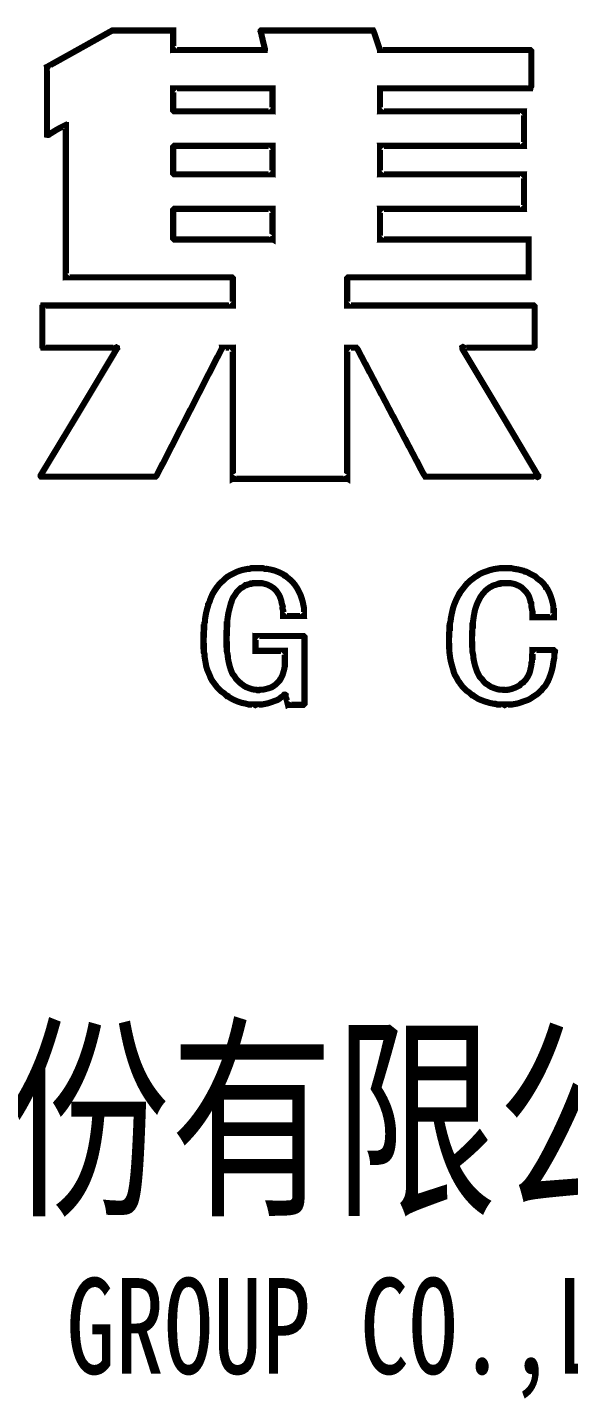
# Model space of a CAD drawing. Extents: x 1738711 to 2346805, y 1189731 to 2516152.
# Drawn here: x 2258601 to 2259871, y 1729804 to 1733026 of the extents above; entities that cross this region are included whole.
import ezdxf
from ezdxf.enums import TextEntityAlignment as Align

# ---------------------------------------------------------------- set-up
doc = ezdxf.new("R2010")
doc.units = 0
doc.header["$LTSCALE"] = 1000
doc.header["$MEASUREMENT"] = 0
doc.layers.add('A-文字', color=7, linetype='Continuous')
doc.layers.add('TK', color=4, linetype='Continuous')
doc.styles.add('宋体', font='SIMSUN.TTF', dxfattribs={"width": 0.75})

# ---------------------------------------------------------------- blocks, each defined once
blk = doc.blocks.new('资质')
at = {"layer": 'A-文字', "const_width": 9.600000000000001}
for points in [[(4501.317207932472, 3737.403132677078), (4536.525207921863, 3737.403132677078), (4606.941255928017, 3737.403132677078), (4607.005047918297, 3737.996124625206), (4607.762199924327, 3738.374700665474), (4608.274887919426, 3738.069948554039), (4608.274887919426, 3819.688524603844), (4608.274887919426, 3860.497836589813), (4608.274887919426, 3942.116412639618), (4608.646791920997, 3942.053292632103), (4609.004823924042, 3942.411324620247), (4608.941703916527, 3942.783228635788), (4614.409623921849, 3942.783228635788), (4617.143559918739, 3942.783228635788), (4622.61147992406, 3942.783228635788), (4623.734583915211, 3941.496588587761), (4624.270023912191, 3940.82732462883), (4625.278743908741, 3939.449148654938), (4627.412583933212, 3935.181516647339), (4628.479479924776, 3933.047676563263), (4630.613319919445, 3928.780044674873), (4630.880055920221, 3928.513308644295), (4631.013399914838, 3928.379964716733), (4631.280135915615, 3928.113228678703), (4633.413927928545, 3923.845596671104), (4634.480871901847, 3921.711756587029), (4636.614663913846, 3917.444124706089), (4636.881399914622, 3917.17738866806), (4637.014743910171, 3917.044044613838), (4637.281479910947, 3916.77730858326), (4639.682055906393, 3911.976204633713), (4640.882295922376, 3909.575676679611), (4643.282871917821, 3904.774572610855), (4643.549607918598, 3904.507836699486), (4643.682951913215, 3904.374492645264), (4643.949687913992, 3904.107756733894), (4646.083479926921, 3899.840124607086), (4647.150423914194, 3897.70628464222), (4649.284215913154, 3893.438652634621), (4649.55095191393, 3893.171916723251), (4649.684295923449, 3893.03857254982), (4649.951031924225, 3892.771836638451), (4652.084871917963, 3888.504204630852), (4653.151767925359, 3886.370364665985), (4655.285607920028, 3882.102732658386), (4655.552343920805, 3881.835996627808), (4655.685687930323, 3881.702652573586), (4655.952423931099, 3881.435916662216), (4658.086215914227, 3877.168284654617), (4659.153159917332, 3875.034492611885), (4661.286951930262, 3870.766812562943), (4661.553687931038, 3870.500124692917), (4661.687031924725, 3870.366732597351), (4661.953767925501, 3870.099996685982), (4664.087607921101, 3865.832364559174), (4665.154503912665, 3863.698572635651), (4667.288343937136, 3859.430940628052), (4667.555079937913, 3859.164204716682), (4667.688423931599, 3859.030812621117), (4667.955159932375, 3858.764076590538), (4670.35568791721, 3853.963020682335), (4671.555975914933, 3851.56244468689), (4673.956503928639, 3846.761340618134), (4674.223239929415, 3846.494652628899), (4674.356583923101, 3846.361260652542), (4674.623319923878, 3846.094524621964), (4676.757159919478, 3841.826892614365), (4677.82405591011, 3839.693100571632), (4679.957895905711, 3835.425468683243), (4680.224631906487, 3835.158732652664), (4680.357975929976, 3835.025340676308), (4680.624711930752, 3834.758652567863), (4682.758503913879, 3830.49097263813), (4683.825447916985, 3828.357180595398), (4685.959239930846, 3824.089548587799), (4686.225975931622, 3823.82281267643), (4686.35931992624, 3823.689420700073), (4686.626055927016, 3823.422732591629), (4688.759895920753, 3819.155052661896), (4689.826791913249, 3817.021260619164), (4691.960631907918, 3812.753628611565), (4692.227319926955, 3812.486892580986), (4692.360711903311, 3812.353548645973), (4692.627447904088, 3812.086812615395), (4695.027975917794, 3807.285708546638), (4696.228263914585, 3804.885180592537), (4698.628791928291, 3800.08407664299), (4698.895527929068, 3799.817340731621), (4699.028871924616, 3799.683996558189), (4699.295607925393, 3799.41726064682), (4701.42944791913, 3795.149628639221), (4702.496343911625, 3793.015788674355), (4704.630183921196, 3788.748156547546), (4704.896871925332, 3788.481420636177), (4705.030263916589, 3788.348076581955), (4705.296999917366, 3788.081340670586), (4707.430791915394, 3783.813708543777), (4708.4977359185, 3781.67986869812), (4710.631527915597, 3777.412236571312), (4710.898263916373, 3777.145500659943), (4711.031607925892, 3777.012156605721), (4711.298343926668, 3776.745420694351), (4713.432183922268, 3772.477788567543), (4714.499079928733, 3770.343948721886), (4716.632919922471, 3766.076316595078), (4716.899607912637, 3765.809580683708), (4717.032999918796, 3765.676236629486), (4717.299735919572, 3765.409500718117), (4719.433527932502, 3761.141868591309), (4720.500471935607, 3759.008028626442), (4722.634263918735, 3754.740396618843), (4725.577575922944, 3748.999692678452), (4727.184519917704, 3746.187516570091), (4730.636103914119, 3740.737212657928), (4800.652023911476, 3740.737212657928), (4835.660007924773, 3740.737212657928), (4905.675975934602, 3740.737212657928), (4905.709191918373, 3740.440860629082), (4906.08575192187, 3740.252556562424), (4906.342791929841, 3740.403804659843), (4907.163303927518, 3740.868588685989), (4907.333751931787, 3742.061724662781), (4906.676199913956, 3742.737660646439), (4859.775687918067, 3821.79418861866), (4836.236775920726, 3861.27025270462), (4788.982695923187, 3940.115964651108), (4788.812727914192, 3940.90916466713), (4788.745767922141, 3941.310972690582), (4788.649287910201, 3942.116412639618), (4789.073223919608, 3942.466668605804), (4789.191927924752, 3942.941532611847), (4788.982695923187, 3943.450044631958), (4789.495383919217, 3943.754844546318), (4790.252583906986, 3943.376220583916), (4790.316327915527, 3942.783228635788), (4834.193031922914, 3942.783228635788), (4856.131335929967, 3942.783228635788), (4900.007991925813, 3942.783228635788), (4900.674807921983, 3943.450044631958), (4901.008215920068, 3943.783452630043), (4901.675031916238, 3944.450268626213), (4901.675031916238, 3969.522636651993), (4901.675031916238, 3982.058844685555), (4901.675031916238, 4007.131212592125), (4901.008215920068, 4007.798028588295), (4900.674807921983, 4008.131436705589), (4900.007991925813, 4008.798252701759), (4783.581495911814, 4008.798252701759), (4725.368247927167, 4008.798252701759), (4608.941703916527, 4008.798252701759), (4609.004823924042, 4009.1701567173), (4608.646791920997, 4009.528236627579), (4608.274887919426, 4009.46506857872), (4608.274887919426, 4026.135564684868), (4608.274887919426, 4034.470764636993), (4608.274887919426, 4051.141260623932), (4608.941703916527, 4051.808076620102), (4609.275111929514, 4052.141484618187), (4609.941927925684, 4052.808300614357), (4722.900999919511, 4052.808300614357), (4779.380535916425, 4052.808300614357), (4892.339607925154, 4052.808300614357), (4892.339607925154, 4076.547036647797), (4892.339607925154, 4088.416428685188), (4892.339607925154, 4112.155164599419), (4799.518455908634, 4112.155164599419), (4753.107879907824, 4112.155164599419), (4660.286727921106, 4112.155164599419), (4660.349847928621, 4112.527020573616), (4659.991815910675, 4112.885100603104), (4659.619911924005, 4112.821980595589), (4659.619911924005, 4131.492876648903), (4659.619911924005, 4140.828348636627), (4659.619911924005, 4159.499244570732), (4659.991815910675, 4159.436124563217), (4660.349847928621, 4159.794204592705), (4660.286727921106, 4160.166060566902), (4749.90714392066, 4160.166060566902), (4794.717351929285, 4160.166060566902), (4884.337767914869, 4160.166060566902), (4884.274647921324, 4160.537964582443), (4884.632679910399, 4160.896044611931), (4885.00458392594, 4160.832924604416), (4885.00458392594, 4181.904348731041), (4885.00458392594, 4192.440108656883), (4885.00458392594, 4213.511580586433), (4884.632679910399, 4213.448460578918), (4884.274647921324, 4213.806492567062), (4884.337767914869, 4214.178396582603), (4794.717351929285, 4214.178396582603), (4749.90714392066, 4214.178396582603), (4660.286727921106, 4214.178396582603), (4660.349847928621, 4214.55025267601), (4659.991815910675, 4214.908332586288), (4659.619911924005, 4214.845212697983), (4659.619911924005, 4232.182476639748), (4659.619911924005, 4240.851132631302), (4659.619911924005, 4258.188396692276), (4659.991815910675, 4258.125276684761), (4660.349847928621, 4258.483356595039), (4660.286727921106, 4258.855212569237), (4749.90714392066, 4258.855212569237), (4794.717351929285, 4258.855212569237), (4884.337767914869, 4258.855212569237), (4884.274647921324, 4259.227116584778), (4884.632679910399, 4259.585196614265), (4885.00458392594, 4259.522028684616), (4885.00458392594, 4280.593500614166), (4885.00458392594, 4291.129260659218), (4885.00458392594, 4312.200732707977), (4884.632679910399, 4312.137564539909), (4884.274647921324, 4312.495644569397), (4884.337767914869, 4312.867548584938), (4794.717351929285, 4312.867548584938), (4749.90714392066, 4312.867548584938), (4660.286727921106, 4312.867548584938), (4660.349847928621, 4313.239404559135), (4659.991815910675, 4313.597484588623), (4659.619911924005, 4313.534364581108), (4659.619911924005, 4327.670892596245), (4659.619911924005, 4334.73918056488), (4659.619911924005, 4348.875756621361), (4753.774695903994, 4348.875756621361), (4800.852087929845, 4348.875756621361), (4895.006871924736, 4348.875756621361), (4895.289783925749, 4350.283980607986), (4895.574183925986, 4350.994956612587), (4896.340503917076, 4352.209836602211), (4896.340503917076, 4374.21486068517), (4896.340503917076, 4385.217324614525), (4896.340503917076, 4407.222348690033), (4895.673687919974, 4407.889164686203), (4895.340279922821, 4408.222572684288), (4894.673463926651, 4408.889388561249), (4800.652023911476, 4408.889388561249), (4753.641351909377, 4408.889388561249), (4659.619911924005, 4408.889388561249), (4659.583575920202, 4409.438076615334), (4659.512631923892, 4409.721804618835), (4659.286503911018, 4410.223020672798), (4656.085767925717, 4419.825228571892), (4654.485399917699, 4424.626332640648), (4651.284663915634, 4434.228492617607), (4650.445431903936, 4436.401164650917), (4649.976855903864, 4437.472140677273), (4648.950807914138, 4439.563068635762), (4578.801495925523, 4439.563068635762), (4543.726839914918, 4439.563068635762), (4473.577527926303, 4439.563068635762), (4473.010023907758, 4438.983420610428), (4472.895303920843, 4438.295004606247), (4473.244119928218, 4437.562620639801), (4474.883415923454, 4430.636796712875), (4475.683671937324, 4427.169132590294), (4477.24506391678, 4420.225308656693), (4478.04522393737, 4417.024572610855), (4478.445303932764, 4415.424204707146), (4479.245511935093, 4412.223516583443), (4479.614679932594, 4410.935052633286), (4479.685671926476, 4410.225420713425), (4479.578919918276, 4408.889388561249), (4422.499239937402, 4408.889388561249), (4393.959399909712, 4408.889388561249), (4336.879719927907, 4408.889388561249), (4336.942887932993, 4409.26129257679), (4336.584807933308, 4409.619372606277), (4336.212903902866, 4409.556204676628), (4336.212903902866, 4421.558940649033), (4336.212903902866, 4427.560332655907), (4336.212903902866, 4439.563068635762), (4298.070903912187, 4439.563068635762), (4278.999879927374, 4439.563068635762), (4240.857879937626, 4439.563068635762), (4200.337047919631, 4416.852396726608), (4180.065735922195, 4405.516476631165), (4139.501463920809, 4382.883468747139), (4139.806215927936, 4382.37082862854), (4139.427639917471, 4381.61362862587), (4138.834647924639, 4381.54983663559), (4138.834647924639, 4339.40689265728), (4138.834647924639, 4318.335468649864), (4138.834647924639, 4276.192524552345), (4140.45584793482, 4275.887868642807), (4141.548375919461, 4276.160988688469), (4142.835543931462, 4277.19274866581), (4152.434679910541, 4283.244732618332), (4157.390247912146, 4286.057388670743), (4167.507831916213, 4291.195932626724), (4167.652647913434, 4290.935244679451), (4167.87920792494, 4290.821964621544), (4168.174647913314, 4290.862524628639), (4168.174647913314, 4195.90758061409), (4168.174647913314, 4148.430060625076), (4168.174647913314, 4053.475116610527), (4168.546551928855, 4053.538236618042), (4168.904583916068, 4053.180204629898), (4168.841463924386, 4052.808300614357), (4272.465063930489, 4052.808300614357), (4324.27688792441, 4052.808300614357), (4427.900487930514, 4052.808300614357), (4428.567303926684, 4052.141484618187), (4428.900711909868, 4051.808076620102), (4429.567527934909, 4051.141260623932), (4429.567527934909, 4034.470764636993), (4429.567527934909, 4026.135564684868), (4429.567527934909, 4009.46506857872), (4429.195623905398, 4009.528236627579), (4428.837543905713, 4009.1701567173), (4428.900711909868, 4008.798252701759), (4310.473719910719, 4008.798252701759), (4251.260247916915, 4008.798252701759), (4132.833255917765, 4008.798252701759), (4132.687479929067, 4007.847708582878), (4132.320999906398, 4007.298012733459), (4131.499623924494, 4006.79780459404), (4131.499623924494, 3981.992172718048), (4131.499623924494, 3969.589356660843), (4131.499623924494, 3944.783676624298), (4132.320999906398, 3944.283516645432), (4132.687479929067, 3943.733820676804), (4132.833255917765, 3942.783228635788), (4178.443623916246, 3942.783228635788), (4201.248855903745, 3942.783228635788), (4246.859223932028, 3942.783228635788), (4246.892439917661, 3943.079580545425), (4247.269047916867, 3943.267884612083), (4247.526039929129, 3943.116636633873), (4248.346599907614, 3942.651900649071), (4248.517047912814, 3941.458716630936), (4247.859447912313, 3940.782780647278), (4200.406695917249, 3861.469932556152), (4176.601095914841, 3821.860620617867), (4128.832359910943, 3742.737660646439), (4128.737127915025, 3741.899580597878), (4128.920151920058, 3741.350556731224), (4129.499175935984, 3740.737212657928), (4201.11546392832, 3740.737212657928), (4236.92365591228, 3740.737212657928), (4308.539943933487, 3740.737212657928), (4309.340151935816, 3741.537420630455), (4309.740231932141, 3741.937500596046), (4310.540391921997, 3742.737660646439), (4314.007863909006, 3749.672604680061), (4315.741575926542, 3753.140028595924), (4319.209047913551, 3760.074972629547), (4319.475783914328, 3760.341660618782), (4319.609127909876, 3760.475052714348), (4319.875863910653, 3760.741788625717), (4325.477127910592, 3771.944316625595), (4328.277783931233, 3777.545580744743), (4333.879047931172, 3788.748156547546), (4334.145783917047, 3789.014892578125), (4334.279127925634, 3789.148236632347), (4334.545863926411, 3789.414972662926), (4339.880439923145, 3800.08407664299), (4342.547703921795, 3805.41860461235), (4347.882231921889, 3816.087708711624), (4348.148967922665, 3816.354444622993), (4348.282311917283, 3816.487788677216), (4348.549047918059, 3816.754524588585), (4354.150359914638, 3827.957100629807), (4356.950967922807, 3833.558364629745), (4362.552231923677, 3844.760892629623), (4362.818967924453, 3845.027628660202), (4362.952359929681, 3845.161020644009), (4363.219047919847, 3845.427708625793), (4368.553623930551, 3856.096812605858), (4371.220887915231, 3861.431388616562), (4376.555415914394, 3872.100492596626), (4376.82215191517, 3872.36718070507), (4376.955543921329, 3872.500572681427), (4377.222279922105, 3872.767308712006), (4382.823543922044, 3883.969836592674), (4385.624151931144, 3889.571100592613), (4391.225463911891, 3900.773676633835), (4391.49215193186, 3901.040412664413), (4391.625543908216, 3901.173756599426), (4391.892279908992, 3901.440492630005), (4397.226807908155, 3912.109596610069), (4399.894071922638, 3917.444124706089), (4405.22864791844, 3928.113228678703), (4405.495383919217, 3928.379964716733), (4405.628727912903, 3928.513308644295), (4405.895463913679, 3928.780044674873), (4408.562727914192, 3934.114572644234), (4409.896359921433, 3936.781884670258), (4412.563623921014, 3942.116412639618), (4412.824311912991, 3942.261276602745), (4412.937591926195, 3942.487788558006), (4412.897031918168, 3942.783228635788), (4419.298503921367, 3942.783228635788), (4422.499239937402, 3942.783228635788), (4428.900711909868, 3942.783228635788), (4428.837543905713, 3942.411324620247), (4429.195623905398, 3942.053292632103), (4429.567527934909, 3942.116412639618), (4429.567527934909, 3860.497836589813), (4429.567527934909, 3819.688524603844), (4429.567527934909, 3738.069948554039), (4430.080167920329, 3738.374700665474), (4430.837367908098, 3737.996124625206), (4430.90115992818, 3737.403132677078)], [(4399.093911916949, 4312.867548584938), (4429.700871930458, 4312.867548584938), (4490.914839923382, 4312.867548584938), (4490.851671920158, 4313.239404559135), (4491.209751919843, 4313.597484588623), (4491.581655920483, 4313.534364581108), (4491.581655920483, 4327.670892596245), (4491.581655920483, 4334.73918056488), (4491.581655920483, 4348.875756621361), (4429.700871930458, 4348.875756621361), (4398.760503917933, 4348.875756621361), (4336.879719927907, 4348.875756621361), (4336.942887932993, 4348.503852725029), (4336.584807933308, 4348.145772695541), (4336.212903902866, 4348.208892703056), (4336.212903902866, 4334.73918056488), (4336.212903902866, 4328.00430059433), (4336.212903902866, 4314.534588694572), (4336.879719927907, 4313.867772579193), (4337.213127912022, 4313.534364581108), (4337.879943908192, 4312.867548584938)], [(4399.093911916949, 4214.178396582603), (4429.700871930458, 4214.178396582603), (4490.914839923382, 4214.178396582603), (4490.851671920158, 4214.55025267601), (4491.209751919843, 4214.908332586288), (4491.581655920483, 4214.845212697983), (4491.581655920483, 4232.182476639748), (4491.581655920483, 4240.851132631302), (4491.581655920483, 4258.188396692276), (4491.209751919843, 4258.125276684761), (4490.851671920158, 4258.483356595039), (4490.914839923382, 4258.855212569237), (4429.700871930458, 4258.855212569237), (4399.093911916949, 4258.855212569237), (4337.879943908192, 4258.855212569237), (4337.213127912022, 4258.188396692276), (4336.879719927907, 4257.854988694191), (4336.212903902866, 4257.188172698021), (4336.212903902866, 4240.65106856823), (4336.212903902866, 4232.382540583611), (4336.212903902866, 4215.845436692238), (4336.879719927907, 4215.178620703518), (4337.213127912022, 4214.845212697983), (4337.879943908192, 4214.178396582603)], [(4398.827175916173, 4112.155164599419), (4429.300791934133, 4112.155164599419), (4490.248023928143, 4112.155164599419), (4490.311767920852, 4112.748156666756), (4491.068967924453, 4113.126732587814), (4491.581655920483, 4112.821980595589), (4491.581655920483, 4131.492876648903), (4491.581655920483, 4140.828348636627), (4491.581655920483, 4159.499244570732), (4491.209751919843, 4159.436124563217), (4490.851671920158, 4159.794204592705), (4490.914839923382, 4160.166060566902), (4429.700871930458, 4160.166060566902), (4399.093911916949, 4160.166060566902), (4337.879943908192, 4160.166060566902), (4337.213127912022, 4159.499244570732), (4336.879719927907, 4159.165836691856), (4336.212903902866, 4158.499020695686), (4336.212903902866, 4140.628284573555), (4336.212903902866, 4131.692940592766), (4336.212903902866, 4113.822204709053), (4336.879719927907, 4113.155388593674), (4337.213127912022, 4112.821980595589), (4337.879943908192, 4112.155164599419)], [(4464.754743918777, 3383.017692685127), (4465.511943906546, 3383.396268725395), (4465.575735912658, 3383.989308595657), (4469.576631919481, 3383.989308595657), (4471.577079922892, 3383.989308595657), (4475.577975929715, 3383.989308595657), (4482.907143936493, 3385.455180644989), (4486.546935930848, 3386.46620464325), (4493.582103908062, 3388.990428566933), (4498.780359924771, 3390.763212561607), (4501.333383903839, 3392.181564688683), (4505.5848399112, 3395.658636569977), (4507.555527911521, 3396.787452697754), (4508.479719937779, 3397.569468617439), (4509.919143931009, 3399.326124675572), (4510.877415925264, 3399.482364654541), (4511.52195993159, 3399.298236608505), (4512.252999902703, 3398.659308671951), (4512.137895912863, 3396.491340637207), (4512.360567928292, 3395.303724646568), (4513.253223910928, 3393.324732668698), (4514.053431913257, 3390.12399661541), (4514.453511909582, 3388.523676633835), (4515.253719911911, 3385.322940707207), (4515.387063906528, 3384.789468646049), (4515.453735918738, 3384.522732615471), (4515.587127924897, 3383.989308595657), (4516.099767923355, 3384.294060707092), (4516.856967912056, 3383.915484666824), (4516.920759916306, 3383.322492718697), (4526.122839928605, 3383.322492718697), (4530.723879919387, 3383.322492718697), (4539.926007926464, 3383.322492718697), (4540.592823923565, 3383.989308595657), (4540.926231936552, 3384.322716593742), (4541.593047932722, 3384.989532716572), (4541.593047932722, 3426.865740656853), (4541.593047932722, 3447.803820610046), (4541.593047932722, 3489.680028676987), (4540.926231936552, 3490.346844673157), (4540.592823923565, 3490.680252671242), (4539.926007926464, 3491.347068667412), (4510.185879931785, 3491.347068667412), (4495.315815925598, 3491.347068667412), (4465.575735912658, 3491.347068667412), (4465.638855905272, 3490.975164651871), (4465.280775905587, 3490.617132544518), (4464.908919916488, 3490.680252671242), (4464.908919916488, 3481.611516594887), (4464.908919916488, 3477.077148675919), (4464.908919916488, 3468.008412599564), (4483.046343923546, 3468.008412599564), (4492.115079910494, 3468.008412599564), (4510.252551914193, 3468.008412599564), (4510.189431920648, 3467.636556625366), (4510.547511921264, 3467.278476715088), (4510.919367909431, 3467.341596722603), (4510.919367909431, 3458.006124615669), (4510.919367909431, 3453.338412642479), (4510.919367909431, 3444.002940654755), (4509.629799918272, 3438.35818862915), (4508.894823924638, 3435.551964640617), (4507.251879916526, 3429.999756701291), (4505.918247924186, 3427.33249270916), (4505.251431928016, 3425.99886059761), (4503.917799904943, 3423.33159661293), (4503.166599915363, 3422.731116652489), (4502.849511922337, 3422.255484580994), (4502.584167913534, 3421.33114862442), (4500.050247923471, 3418.797228574753), (4498.783287912607, 3417.530268669128), (4496.249367923476, 3414.996348619461), (4491.866391912103, 3411.897564649582), (4489.355463922024, 3410.642076611519), (4484.246631921269, 3408.995004653931), (4481.579367936589, 3408.328188657761), (4480.245735913515, 3407.994732737541), (4477.578471929766, 3407.327916622162), (4475.444631920196, 3407.327916622162), (4474.377735913731, 3407.327916622162), (4472.243895918131, 3407.327916622162), (4470.146919921041, 3406.151916623116), (4468.456887916662, 3406.058028697968), (4466.242551923729, 3406.994508624077), (4461.767703921534, 3407.459580659866), (4459.518279924989, 3407.936748623848), (4455.240039914846, 3409.328412652016), (4450.122327909805, 3411.321948647499), (4447.633623913862, 3412.704588651657), (4443.237303913571, 3415.996572613716), (4442.489943937398, 3416.86700463295), (4441.969191924669, 3417.238956689835), (4440.903447912075, 3417.663612604141), (4438.369527922012, 3420.197532653809), (4437.102567911148, 3421.464492559433), (4434.568647922017, 3423.9984126091), (4432.59522393439, 3427.388124704361), (4431.44365592394, 3429.013884663582), (4428.900711909868, 3432.00020468235), (4426.223751917481, 3438.787500619888), (4425.082071915269, 3442.279644608498), (4423.232727915049, 3449.337516665459), (4422.699303925969, 3452.004780650139), (4422.432567925192, 3453.338412642479), (4421.89909592364, 3456.005676627159), (4421.612103910185, 3460.315548658371), (4421.27346392069, 3462.482796669006), (4420.232055918314, 3466.674780607224), (4420.232055918314, 3471.209148645401), (4420.232055918314, 3473.47633266449), (4420.232055918314, 3478.010700702667), (4419.965319917537, 3478.010700702667), (4419.83197592292, 3478.010700702667), (4419.565239922144, 3478.010700702667), (4419.565239922144, 3485.212332606316), (4419.565239922144, 3488.813148617744), (4419.565239922144, 3496.014828681946), (4419.83197592292, 3496.014828681946), (4419.965319917537, 3496.014828681946), (4420.232055918314, 3496.014828681946), (4420.232055918314, 3501.349356658757), (4420.232055918314, 3504.016620635986), (4420.232055918314, 3509.35119664669), (4420.49879191909, 3509.35119664669), (4420.632135912776, 3509.35119664669), (4420.898871913552, 3509.35119664669), (4420.898871913552, 3512.018460631371), (4420.898871913552, 3513.352092623711), (4420.898871913552, 3516.019356608391), (4422.342279926874, 3525.72092461586), (4423.349127919413, 3530.553996562958), (4425.899991929531, 3540.024828672409), (4426.188327924348, 3541.686924695969), (4426.467015923001, 3542.523084640503), (4427.233671933413, 3544.025724649429), (4428.812247931957, 3549.156156659126), (4430.077863917686, 3551.68734061718), (4433.235015929677, 3556.028460621834), (4434.047799930908, 3557.354460597038), (4434.447975919582, 3558.02142059803), (4435.235463918187, 3559.362588644028), (4438.036119909026, 3562.16319668293), (4439.436423912644, 3563.56354868412), (4442.237079933286, 3566.364156723022), (4445.090343923308, 3567.770892620087), (4446.46127191186, 3568.662012577057), (4448.90523992572, 3570.698460578918), (4450.284567908384, 3570.50833261013), (4451.19248791039, 3570.780732631683), (4452.239367918111, 3571.698732614517), (4454.179287926294, 3572.107692718506), (4455.146967918612, 3572.453292608261), (4456.907079921104, 3573.365772604942), (4458.458487913944, 3572.8909085989), (4459.594455913641, 3573.080268621445), (4460.907975927927, 3574.032588601112), (4466.509239927866, 3574.032588601112), (4469.309895918705, 3574.032588601112), (4474.911159918644, 3574.032588601112), (4480.69098390732, 3572.629116654396), (4483.553127915598, 3571.606956601143), (4488.914343924262, 3569.031420707703), (4493.003175914288, 3566.298252701759), (4494.923463926651, 3564.652332663536), (4498.249815911055, 3561.029628634453), (4501.718487919308, 3555.672540664673), (4503.159303919412, 3552.722316622734), (4505.251431928016, 3546.693036675453), (4505.951943919994, 3542.908188700676), (4506.422295928001, 3541.026780605316), (4507.585287929513, 3537.357564687729), (4507.107591927983, 3534.989964604378), (4507.266327918507, 3533.561196565628), (4508.252103925683, 3531.356172680855), (4508.252103925683, 3528.155436635017), (4508.252103925683, 3526.555116653442), (4508.252103925683, 3523.354380607605), (4508.624007926323, 3523.41750061512), (4508.982039914466, 3523.059420585632), (4508.918919920921, 3522.687564611435), (4521.455127925612, 3522.687564611435), (4527.723207921721, 3522.687564611435), (4540.259415910579, 3522.687564611435), (4540.196247935295, 3523.059420585632), (4540.554327905178, 3523.41750061512), (4540.926231936552, 3523.354380607605), (4540.926231936552, 3527.888748645782), (4540.926231936552, 3530.155932664871), (4540.926231936552, 3534.690300583839), (4539.187527910806, 3543.348684668541), (4538.045415923931, 3547.648572683334), (4535.258247912861, 3556.028460621834), (4533.391143918037, 3559.762668609619), (4532.457639918663, 3561.629772543907), (4530.59053592477, 3565.363932609558), (4526.588007927872, 3571.356828689575), (4524.282711924054, 3574.204476714134), (4519.254615917802, 3579.367116570473), (4516.34874393139, 3581.639148592949), (4514.942727909423, 3582.844284653664), (4512.252999902703, 3585.368508577347), (4511.371575922705, 3585.215484619141), (4510.65901592467, 3585.571740627289), (4510.252551914193, 3586.368732690811), (4509.352887928486, 3586.708476662636), (4508.911767930724, 3587.002572655678), (4508.252103925683, 3587.702364563942), (4505.5848399112, 3589.035996682942), (4504.251207917929, 3589.702812671661), (4501.583895922638, 3591.036444664001), (4496.912823916413, 3592.983948707581), (4494.486519918777, 3593.792700655758), (4489.581207931973, 3595.037340641022), (4486.913895935751, 3595.57081258297), (4485.580263913609, 3595.837548613548), (4482.912999927998, 3596.371020555496), (4480.482087911107, 3596.255628585815), (4479.173751921393, 3596.473692655563), (4476.911607921124, 3597.371244668961), (4469.443239913322, 3597.371244668961), (4465.709079922177, 3597.371244668961), (4458.240711913444, 3597.371244668961), (4456.275303916074, 3596.449020624161), (4455.072135911323, 3596.223420619965), (4452.90618391335, 3596.371020555496), (4450.23887191806, 3595.837548613548), (4448.90523992572, 3595.57081258297), (4446.237975911237, 3595.037340641022), (4441.913511932828, 3593.901420593262), (4439.770647928119, 3593.231772661209), (4435.568871931173, 3591.703260660172), (4431.834711924195, 3589.836156606674), (4429.967607931234, 3588.902652621269), (4426.233399913646, 3587.035548686981), (4421.319927916862, 3584.130156636238), (4418.988759935834, 3582.347532629967), (4414.897527919151, 3578.366892695427), (4410.185799927451, 3574.295916676521), (4408.006647930481, 3571.980540633202), (4404.228423923254, 3567.030972599983), (4399.57367193792, 3560.092476606369), (4397.539719910361, 3556.363500595093), (4394.226135910489, 3548.693484663963), (4393.281063930131, 3545.35729265213), (4392.595479921438, 3543.711852550507), (4390.892055929638, 3540.691644668579), (4390.892775909044, 3538.782156705856), (4390.674903915264, 3537.765420675278), (4389.891831920482, 3536.023932695389), (4389.091623918153, 3532.823196649551), (4388.691543921828, 3531.222828626633), (4387.891335919499, 3528.022092580795), (4387.546167910099, 3526.706604599953), (4387.411863909103, 3526.035084605217), (4387.224519924261, 3524.688012719154), (4386.691095904447, 3521.487276673317), (4386.424359903671, 3519.886908650398), (4385.890887931921, 3516.686172604561), (4386.045975909568, 3514.520700573921), (4385.819703922607, 3513.313836693764), (4384.890663922764, 3511.351644635201), (4384.890663922764, 3508.68438065052), (4384.890663922764, 3507.350700616837), (4384.890663922764, 3504.683436632156), (4384.623927921988, 3504.683436632156), (4384.490583927371, 3504.683436632156), (4384.223847926594, 3504.683436632156), (4384.223847926594, 3500.149068713188), (4384.223847926594, 3497.881884694099), (4384.223847926594, 3493.347516655922), (4383.957111925818, 3493.347516655922), (4383.823767931201, 3493.347516655922), (4383.557031930424, 3493.347516655922), (4383.557031930424, 3486.145884633064), (4383.557031930424, 3482.545068621635), (4383.557031930424, 3475.343436598778), (4383.823767931201, 3475.343436598778), (4383.957111925818, 3475.343436598778), (4384.223847926594, 3475.343436598778), (4384.223847926594, 3471.342540621758), (4384.223847926594, 3469.342044591904), (4384.223847926594, 3465.341148614883), (4385.150247932412, 3463.090716600418), (4385.370519921184, 3461.769036650658), (4385.224071905017, 3459.339804649353), (4385.757543906569, 3456.139068603516), (4386.024279907346, 3454.538700699806), (4386.557703928091, 3451.337964653969), (4388.096535922028, 3442.827852725983), (4389.399015918374, 3438.577644705772), (4392.892503918149, 3430.66657269001), (4395.288327918388, 3424.551804661751), (4396.947495923378, 3421.57911658287), (4400.894295916893, 3416.32998073101), (4402.423719913699, 3414.376812696457), (4403.158695922233, 3413.374620676041), (4404.56183192227, 3411.328860640526), (4407.362439916469, 3408.528204679489), (4408.762791916728, 3407.127900600433), (4411.563399926759, 3404.327244639397), (4415.26520791743, 3401.844636678696), (4417.026183918118, 3400.422300577164), (4420.232055918314, 3397.325676679611), (4421.113479927182, 3397.478652596474), (4421.826039926149, 3397.122396707535), (4422.232503936626, 3396.325452685356), (4427.601159916259, 3392.984748721123), (4430.432535917498, 3391.501644730568), (4436.235687926412, 3388.990428566933), (4439.436423912644, 3387.92353272438), (4441.036791906692, 3387.390060663223), (4444.237527922727, 3386.323164582253), (4448.286183924414, 3385.62534070015), (4450.300359905697, 3385.155324697495), (4454.239815906622, 3383.989308595657), (4458.240711913444, 3383.989308595657), (4460.241159916855, 3383.989308595657), (4464.242055908777, 3383.989308595657), (4464.242055908777, 3383.722572684288), (4464.242055908777, 3383.589180588722), (4464.242055908777, 3383.322492718697)], [(4854.843591913581, 3383.017692685127), (4855.600791917183, 3383.396268725395), (4855.664583922364, 3383.989308595657), (4859.932215929031, 3383.989308595657), (4862.066007912159, 3383.989308595657), (4866.333687932231, 3383.989308595657), (4873.949655905366, 3385.321644663811), (4877.742327913642, 3386.337516665459), (4885.00458392594, 3388.990428566933), (4891.211799919605, 3391.114716649055), (4894.250871912576, 3392.634252548218), (4899.674583927728, 3396.325452685356), (4905.289383933879, 3399.877692580223), (4907.950071916915, 3401.992572665215), (4912.677543909289, 3406.661100625992), (4914.690135926008, 3409.525356650352), (4915.842903912067, 3410.881548643112), (4918.345527932979, 3413.329308629036), (4922.135319934227, 3419.821068644524), (4923.760791912675, 3423.275148630142), (4926.347319915891, 3430.333164691925), (4927.014135912992, 3432.333612680435), (4927.347543925978, 3433.333884596825), (4928.014359922148, 3435.334332585335), (4928.814567924477, 3438.535068631172), (4929.21464791894, 3440.135388731956), (4930.014855921268, 3443.336124658585), (4930.774551928975, 3448.698204644024), (4931.242311925627, 3451.371132612228), (4932.348711922765, 3456.672492623329), (4932.348711922765, 3460.139964699745), (4932.348711922765, 3461.873676657677), (4932.348711922765, 3465.341148614883), (4933.280823916197, 3465.877116560936), (4933.45362392161, 3467.259516596794), (4932.68211990688, 3468.008412599564), (4932.148647905327, 3468.541884660721), (4931.881911904551, 3468.808620691299), (4931.34848791454, 3469.342044591904), (4918.412199915387, 3469.342044591904), (4911.944055930711, 3469.342044591904), (4899.007767931558, 3469.342044591904), (4899.070887909271, 3468.970188617706), (4898.712855921127, 3468.612108588219), (4898.340951935388, 3468.675228595734), (4898.340951935388, 3464.674332626164), (4898.340951935388, 3462.673884630203), (4898.340951935388, 3458.672988653183), (4898.074215934612, 3458.672988653183), (4897.940871925093, 3458.672988653183), (4897.674135924317, 3458.672988653183), (4897.674135924317, 3455.738988637924), (4897.674135924317, 3454.271964669228), (4897.674135924317, 3451.337964653969), (4896.760887936689, 3449.661036610603), (4896.527991936542, 3448.574124574661), (4896.673911930062, 3446.670252561569), (4896.140439928509, 3444.002940654755), (4895.873751924373, 3442.669308543205), (4895.340279922821, 3440.002044558525), (4894.09707991872, 3434.746236681938), (4893.136359915137, 3432.138588547707), (4890.672519923188, 3427.33249270916), (4888.377927915193, 3423.607932686806), (4887.015735910274, 3421.837068676949), (4884.004359916784, 3418.663836717606), (4881.421335920691, 3417.265932679176), (4880.203671917319, 3416.263164639473), (4878.336423919536, 3413.996124625206), (4873.066023916937, 3411.188364624977), (4870.300647915341, 3409.97430062294), (4864.666599914432, 3407.994732737541), (4859.552487910725, 3406.966236710548), (4856.874951929785, 3406.760268568993), (4851.663639932871, 3406.994508624077), (4846.233975932002, 3407.332428693771), (4843.469271929003, 3407.885388612747), (4838.327271924354, 3409.661820650101), (4834.073031918146, 3411.230796575546), (4831.997991905548, 3412.33748459816), (4828.325031922199, 3414.996348619461), (4824.743751929142, 3417.100380659103), (4823.076855927706, 3418.622364640236), (4820.656599909998, 3421.99796462059), (4818.667959928513, 3424.142748594284), (4817.667639927007, 3425.209740638733), (4815.655479923822, 3427.33249270916), (4812.511383921839, 3433.375500679016), (4811.161767915823, 3436.547100663185), (4808.987271919847, 3443.0027166605), (4808.243847922422, 3445.515228629112), (4807.909815922379, 3446.784540653229), (4807.320231915452, 3449.337516665459), (4806.786759913899, 3452.004780650139), (4806.520023913123, 3453.338412642479), (4805.986599923111, 3456.005676627159), (4805.699559927918, 3460.315548658371), (4805.360967920162, 3462.482796669006), (4804.319559916854, 3466.674780607224), (4804.319559916854, 3471.209148645401), (4804.319559916854, 3473.47633266449), (4804.319559916854, 3478.010700702667), (4804.052823916078, 3478.010700702667), (4803.91943191085, 3478.010700702667), (4803.652743921615, 3478.010700702667), (4803.652743921615, 3484.945596575737), (4803.652743921615, 3488.413068652153), (4803.652743921615, 3495.347964651883), (4803.91943191085, 3495.347964651883), (4804.052823916078, 3495.347964651883), (4804.319559916854, 3495.347964651883), (4804.319559916854, 3500.149068713188), (4804.319559916854, 3502.549644589424), (4804.319559916854, 3507.350700616837), (4804.58624790702, 3507.350700616837), (4804.719639913179, 3507.350700616837), (4804.986375913955, 3507.350700616837), (4804.986375913955, 3509.084460616112), (4804.986375913955, 3509.95129263401), (4804.986375913955, 3511.685052633286), (4805.119719908573, 3512.618604660034), (4805.186391920783, 3513.085356712341), (4805.319783926941, 3514.018908619881), (4805.853207916021, 3517.753068685532), (4806.119943916798, 3519.62017261982), (4806.65341591835, 3523.354380607605), (4808.192151919007, 3531.229452610016), (4809.271431923844, 3535.141884684563), (4811.987943918444, 3542.692092657089), (4813.855047911406, 3546.426300644875), (4814.788599909283, 3548.293356657028), (4816.655703918077, 3552.027564644814), (4819.871943936683, 3556.487580657005), (4821.617175922729, 3558.635484695435), (4825.324311912991, 3562.696668624878), (4829.701671913266, 3566.165820598602), (4832.072295919992, 3567.723708629608), (4836.993639917113, 3570.365052580833), (4840.541415915824, 3571.301724672318), (4842.294663907029, 3571.908636569977), (4845.662295938469, 3573.365772604942), (4846.917639927007, 3572.842524647713), (4848.038823917508, 3573.066732645035), (4848.996375918388, 3574.032588601112), (4854.864375920035, 3574.032588601112), (4857.798375935294, 3574.032588601112), (4863.666375906207, 3574.032588601112), (4869.729783922434, 3572.740140557289), (4872.746151910163, 3571.711836576462), (4878.336423919536, 3569.031420707703), (4879.63343192637, 3568.173180699348), (4880.302839905955, 3567.771516561508), (4881.670503915288, 3567.030972599983), (4884.204423920251, 3564.497052669525), (4885.471335918643, 3563.230092644691), (4888.005255922675, 3560.696220636368), (4891.438455924392, 3555.819228649139), (4892.831751913764, 3553.032588601112), (4894.673463926651, 3547.359852671623), (4894.964439928532, 3545.398716688156), (4895.323335915804, 3544.393884658813), (4896.340503917076, 3542.692092657089), (4896.66152791772, 3537.30745267868), (4897.067991928197, 3534.597612738609), (4898.340951935388, 3529.355724692345), (4898.340951935388, 3525.888300657272), (4898.340951935388, 3524.154540657997), (4898.340951935388, 3520.68706870079), (4911.410583929159, 3520.68706870079), (4917.945399925113, 3520.68706870079), (4931.015079931356, 3520.68706870079), (4930.951911927201, 3521.058972597122), (4931.309991911985, 3521.41705262661), (4931.681895927526, 3521.353932619095), (4931.681895927526, 3524.821356654167), (4931.681895927526, 3526.555116653442), (4931.681895927526, 3530.022540688515), (4931.41515992675, 3530.022540688515), (4931.281815932132, 3530.022540688515), (4931.015079931356, 3530.022540688515), (4931.015079931356, 3532.956540584564), (4931.015079931356, 3534.423564553261), (4931.015079931356, 3537.357564687729), (4929.814455912448, 3543.285804629326), (4929.07799190376, 3546.231756687164), (4927.347543925978, 3552.027564644814), (4926.548871934414, 3554.161932587624), (4926.148791910149, 3555.228876590729), (4925.347095907666, 3557.362092614174), (4924.013463914394, 3560.029404640198), (4923.346647919156, 3561.363036632538), (4922.013015926816, 3564.030300736427), (4921.323351935484, 3565.26894056797), (4920.815271928906, 3565.849596619606), (4919.679159925319, 3566.697564721107), (4919.832183927298, 3567.579036593437), (4919.475879907608, 3568.291548728943), (4918.678935916163, 3568.698012717068), (4916.115879909135, 3572.448012709618), (4914.617943927646, 3574.218300700188), (4911.343911916949, 3577.366668701172), (4907.497047916986, 3579.969756603241), (4905.668295920826, 3581.45986866951), (4902.341847911477, 3584.701692581177), (4896.715047926642, 3587.58634865284), (4893.913959921338, 3589.053564667702), (4888.338663921691, 3592.036668658257), (4886.959383920766, 3591.846540570259), (4886.051463917829, 3592.118892669678), (4885.00458392594, 3593.036892652512), (4884.322023928165, 3593.532396674156), (4883.847495914437, 3593.690556645393), (4883.004135922529, 3593.703708648682), (4879.803399921395, 3594.503916621208), (4878.203031927347, 3594.9039965868), (4875.002295911312, 3595.704156637192), (4871.223063930869, 3596.029836654663), (4869.325239927508, 3596.368764638901), (4865.666871905327, 3597.371244668961), (4858.198503911495, 3597.371244668961), (4854.46429592371, 3597.371244668961), (4846.995927929878, 3597.371244668961), (4837.216647923924, 3595.844796657562), (4832.337591917254, 3594.625020623207), (4822.990455911495, 3591.369852662086), (4817.920983926393, 3589.427724599838), (4815.451671929099, 3588.12447655201), (4810.987719908357, 3585.035100579262), (4809.272487924434, 3584.164764642715), (4808.449863926508, 3583.616364598274), (4806.986823932268, 3582.367788672447), (4802.230935917236, 3578.920140624046), (4799.946519912221, 3577.038876652718), (4795.6509039253, 3573.032364726067), (4791.095847920515, 3567.314124584198), (4788.828615904786, 3564.446748614311), (4784.314983920194, 3558.695772647858), (4784.468007923104, 3557.814300656319), (4784.111703933217, 3557.101740598679), (4783.314759911038, 3556.695276618004), (4781.714391917922, 3553.49458861351), (4780.914231926203, 3551.894220709801), (4779.313863934018, 3548.693484663963), (4775.579463914968, 3539.923932671547), (4774.088871912099, 3535.316700577736), (4771.978839919902, 3526.021644592285), (4771.44536791835, 3523.354380607605), (4771.178679914214, 3522.020748734474), (4770.645207926631, 3519.353436589241), (4770.397239924408, 3515.831196665764), (4770.054327921011, 3514.04780459404), (4768.978167922236, 3510.68482863903), (4768.978167922236, 3508.017516613007), (4768.978167922236, 3506.683884620667), (4768.978167922236, 3504.016620635986), (4768.71143192146, 3504.016620635986), (4768.578087925911, 3504.016620635986), (4768.311351925135, 3504.016620635986), (4768.311351925135, 3499.748988628387), (4768.311351925135, 3497.615148663521), (4768.311351925135, 3493.347516655922), (4768.044615924358, 3493.347516655922), (4767.91127191484, 3493.347516655922), (4767.644535914063, 3493.347516655922), (4767.644535914063, 3486.145884633064), (4767.644535914063, 3482.545068621635), (4767.644535914063, 3475.343436598778), (4767.91127191484, 3475.343436598778), (4768.044615924358, 3475.343436598778), (4768.311351925135, 3475.343436598778), (4768.311351925135, 3471.609228610992), (4768.311351925135, 3469.742172598839), (4768.311351925135, 3466.007964611053), (4769.690055906773, 3455.610636711121), (4770.7683759192, 3450.421356678009), (4773.645879925229, 3440.33545255661), (4775.536887929775, 3433.481868624687), (4776.988647922873, 3430.094364643097), (4780.647495925426, 3423.9984126091), (4781.681943909265, 3421.704540610313), (4782.372999907471, 3420.598860621452), (4783.98157593701, 3418.663836717606), (4785.76314392779, 3415.938732624054), (4786.698567911983, 3414.602412581444), (4788.649287910201, 3411.995676636696), (4791.183207930066, 3409.461756706238), (4792.450167910196, 3408.194796562195), (4794.984087930061, 3405.660876631737), (4798.685895935632, 3403.178268671036), (4800.446871922351, 3401.755932688713), (4803.652743921615, 3398.659308671951), (4804.534167916514, 3398.812284588814), (4805.246727914549, 3398.456028580666), (4805.653191910125, 3397.659084677696), (4812.188151911832, 3393.486540675163), (4815.731415912509, 3391.714908599854), (4822.990455911495, 3388.990428566933), (4826.450391919352, 3387.899292707443), (4828.18429593835, 3387.365820646286), (4831.659111917019, 3386.323164582253), (4834.326375917532, 3385.789692640305), (4835.660007924773, 3385.522956609726), (4838.327271924354, 3384.989532716572), (4840.231191919185, 3385.135452628136), (4841.318103925325, 3384.902556657791), (4842.995031923987, 3383.989308595657), (4847.529399931431, 3383.989308595657), (4849.796583920717, 3383.989308595657), (4854.330951930024, 3383.989308595657), (4854.330951930024, 3383.722572684288), (4854.330951930024, 3383.589180588722), (4854.330951930024, 3383.322492718697)]]:
    blk.add_lwpolyline(points, close=True, dxfattribs=at)
at = {"layer": 'TK', "color": 7, "style": '宋体', "width": 0.75}
for s, height, p in [('浙江省建设投资集团股份有限公司', 250, (1518.306080606875, 2609.343144377352)), ('ZHEJIANG CONSTRUCTION INVESTMENT GROUP CO.,LTD ', 150, (1643.436848029443, 2335.66827948916))]:
    blk.add_text(s, height=height, dxfattribs=at).set_placement(p)
blk = doc.blocks.new('hjashrtahreahe')
at = {"layer": 'TK', "color": 1}
blk.add_blockref('资质', (76350.00050306832, 49699.99999995227), dxfattribs=at)
at = {"layer": 'TK', "style": '宋体', "width": 0.75}
for tag, height, p in [('项目负责人', 350, (6002.876253142487, 57088.65345305414)), ('专业负责人', 350, (6002.876253142487, 56223.65609438601)), ('设计人', 350, (6002.876253142487, 55419.42753659142)), ('版号1', 250, (77303.8661832842, 22193.36190201459)), ('时间1', 250, (82405.2941063589, 22193.36190201459)), ('版号2', 250, (77303.8661832842, 21593.36190201459)), ('时间2', 250, (82405.29410635913, 21593.36190201459)), ('版号3', 250, (77303.8661832842, 20993.36190201459)), ('时间3', 250, (82405.29410635913, 20993.36190201459)), ('建筑会签', 0.0001, (78977.87675630674, 2403.160154863494)), ('电气会签', 0.0001, (82127.87534854934, 2403.160154863494)), ('结构会签', 0.0001, (78977.8767563072, 1803.160154863494)), ('暖通会签', 0.0001, (82127.8753485498, 1803.160154863494)), ('给排水会签', 0.0001, (78977.8767563072, 1249.516187148634)), ('智能化会签', 0.0001, (82127.8753485498, 1249.516187148634))]:
    blk.add_attdef(tag, text='', height=height, dxfattribs=at).set_placement(p, align=Align.CENTER)
for tag, p in [('合作设计单位', (80815.87594981166, 48985.89357075351)), ('版号说明1', (79853.87675630674, 22318.17104576505)), ('版号说明2', (79853.87675630674, 21718.17104576505)), ('版号说明3', (79853.87675630674, 21118.17104576505)), ('浙江绿储科技有限公司', (80545.18183652684, 16035.89373564394)), ('百兆瓦级集中式熔盐储能关键', (80545.18183652684, 14953.21188406949)), ('设备研发及制造基地项目', (80545.18183652684, 14603.30029212427)), ('1#研发楼', (80545.18183652684, 13635.89373564394)), ('图名', (80545.18183652684, 12435.89373564371)), ('工程编号', (78977.87675630674, 11460.89373564394)), ('子项编号', (82127.88050491316, 11460.89373564394)), ('建筑', (78977.87675630674, 10710.89373564394)), ('图号', (82127.88050491316, 10710.89373564394)), ('施工图', (78977.87675630674, 9960.893735643942)), ('2023.03', (82127.88050491456, 9960.893735643942)), ('审定', (79352.87675630674, 8460.893735643942)), ('审核', (79352.87675630674, 7710.893735643942)), ('工程负责', (79352.87675630674, 6960.893735643942)), ('专业负责', (79352.87675630674, 6210.893735643942)), ('设计', (79352.87675630674, 5460.893735643942)), ('制图', (79352.87675630674, 4710.893735643942)), ('校对', (79352.87675630674, 3960.893735643942))]:
    blk.add_attdef(tag, text='', height=250, dxfattribs=at).set_placement(p, align=Align.MIDDLE_CENTER)

msp = doc.modelspace()

# ---------------------------------------------------------------- block references
at = {"xscale": 1.5, "yscale": 1.5, "zscale": 1.5}
msp.add_blockref('hjashrtahreahe', (2137913.477352779, 1651809.066816827), dxfattribs=at)

doc.saveas('drawing.dxf')
